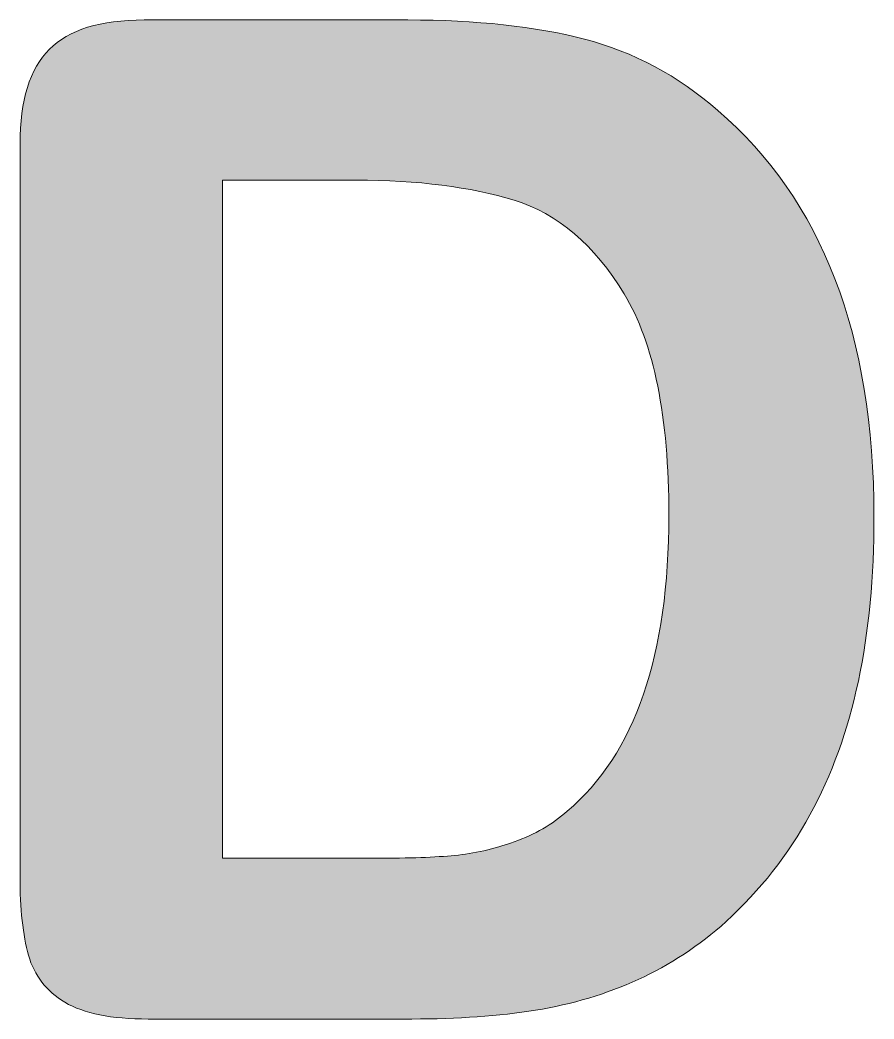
# Model space of a CAD drawing. Extents: x -272 to 627, y -388 to 48.
# Drawn here: x 286.5 to 421.5, y -385.8 to -227.9 of the extents above; entities that cross this region are included whole.
import ezdxf

# ---------------------------------------------------------------- set-up
doc = ezdxf.new("R2010")
doc.units = 0
doc.header["$MEASUREMENT"] = 0
doc.layers.add('Layer 1', color=7, linetype='Continuous', lineweight=0)

msp = doc.modelspace()

# ---------------------------------------------------------------- hatches: boundary and pattern name
at = {"layer": 'Layer 1', "true_color": 0x005978, "transparency": 33554687}
h = msp.add_hatch(color=146, dxfattribs=at)
h.dxf.hatch_style = 2
edge = h.paths.add_edge_path()
edge.add_spline(control_points=[(373.02, -352.93), (370.65, -355.02), (367.85, -356.63), (364.62, -357.78), (361.38, -358.93), (358.26, -359.65), (355.24, -359.93), (352.23, -360.22), (348.05, -360.37), (342.74, -360.37), (342.74, -360.37), (318.51, -360.37), (318.51, -360.37), (318.51, -360.37), (318.51, -253.18), (318.51, -253.18), (318.51, -253.18), (339.62, -253.18), (339.62, -253.18), (349.39, -253.18), (357.72, -254.24), (364.62, -256.35), (371.51, -258.47), (377.3, -263.41), (382.01, -271.17), (386.72, -278.92), (389.07, -290.59), (389.07, -306.18), (389.07, -328.3), (383.72, -343.88), (373.02, -352.93)], knot_values=[0, 0, 0, 0, 1, 1, 1, 2, 2, 2, 3, 3, 3, 4, 4, 4, 5, 5, 5, 6, 6, 6, 7, 7, 7, 8, 8, 8, 9, 9, 9, 10, 10, 10, 10], degree=3, periodic=0)
edge = h.paths.add_edge_path()
edge.add_spline(control_points=[(396.83, -242.19), (390.51, -236.66), (383.47, -232.89), (375.71, -230.88), (367.95, -228.87), (358.65, -227.86), (347.8, -227.86), (347.8, -227.86), (306.12, -227.86), (306.12, -227.86), (299.22, -227.86), (294.23, -229.41), (291.15, -232.49), (288.05, -235.58), (286.51, -240.57), (286.51, -247.47), (286.51, -247.47), (286.51, -363.27), (286.51, -363.27), (286.51, -368.37), (286.96, -372.52), (287.86, -375.72), (288.76, -378.91), (290.68, -381.39), (293.62, -383.15), (296.57, -384.91), (300.95, -385.79), (306.77, -385.79), (306.77, -385.79), (348.46, -385.79), (348.46, -385.79), (355.71, -385.79), (362.23, -385.32), (368.01, -384.39), (373.79, -383.46), (379.18, -381.84), (384.22, -379.54), (389.24, -377.24), (393.88, -374.19), (398.12, -370.38), (403.51, -365.43), (407.92, -359.81), (411.37, -353.52), (414.82, -347.24), (417.36, -340.18), (419.02, -332.36), (420.67, -324.53), (421.49, -315.87), (421.49, -306.39), (421.49, -277.67), (413.27, -256.27), (396.83, -242.19)], knot_values=[0, 0, 0, 0, 1, 1, 1, 2, 2, 2, 3, 3, 3, 4, 4, 4, 5, 5, 5, 6, 6, 6, 7, 7, 7, 8, 8, 8, 9, 9, 9, 10, 10, 10, 11, 11, 11, 12, 12, 12, 13, 13, 13, 14, 14, 14, 15, 15, 15, 16, 16, 16, 17, 17, 17, 17], degree=3, periodic=0)

# ---------------------------------------------------------------- linework, layer by layer
at = {"layer": 'Layer 1'}
for points, knots in [([(396.83, -242.19), (390.51, -236.66), (383.47, -232.89), (375.71, -230.88), (367.95, -228.87), (358.65, -227.86), (347.8, -227.86), (347.8, -227.86), (306.12, -227.86), (306.12, -227.86), (299.22, -227.86), (294.23, -229.41), (291.15, -232.49), (288.05, -235.58), (286.51, -240.57), (286.51, -247.47), (286.51, -247.47), (286.51, -363.27), (286.51, -363.27), (286.51, -368.37), (286.96, -372.52), (287.86, -375.72), (288.76, -378.91), (290.68, -381.39), (293.62, -383.15), (296.57, -384.91), (300.95, -385.79), (306.77, -385.79), (306.77, -385.79), (348.46, -385.79), (348.46, -385.79), (355.71, -385.79), (362.23, -385.32), (368.01, -384.39), (373.79, -383.46), (379.18, -381.84), (384.22, -379.54), (389.24, -377.24), (393.88, -374.19), (398.12, -370.38), (403.51, -365.43), (407.92, -359.81), (411.37, -353.52), (414.82, -347.24), (417.36, -340.18), (419.02, -332.36), (420.67, -324.53), (421.49, -315.87), (421.49, -306.39), (421.49, -277.67), (413.27, -256.27), (396.83, -242.19)], [0, 0, 0, 0, 1, 1, 1, 2, 2, 2, 3, 3, 3, 4, 4, 4, 5, 5, 5, 6, 6, 6, 7, 7, 7, 8, 8, 8, 9, 9, 9, 10, 10, 10, 11, 11, 11, 12, 12, 12, 13, 13, 13, 14, 14, 14, 15, 15, 15, 16, 16, 16, 17, 17, 17, 17]), ([(373.02, -352.93), (370.65, -355.02), (367.85, -356.63), (364.62, -357.78), (361.38, -358.93), (358.26, -359.65), (355.24, -359.93), (352.23, -360.22), (348.05, -360.37), (342.74, -360.37), (342.74, -360.37), (318.51, -360.37), (318.51, -360.37), (318.51, -360.37), (318.51, -253.18), (318.51, -253.18), (318.51, -253.18), (339.62, -253.18), (339.62, -253.18), (349.39, -253.18), (357.72, -254.24), (364.62, -256.35), (371.51, -258.47), (377.3, -263.41), (382.01, -271.17), (386.72, -278.92), (389.07, -290.59), (389.07, -306.18), (389.07, -328.3), (383.72, -343.88), (373.02, -352.93)], [0, 0, 0, 0, 1, 1, 1, 2, 2, 2, 3, 3, 3, 4, 4, 4, 5, 5, 5, 6, 6, 6, 7, 7, 7, 8, 8, 8, 9, 9, 9, 10, 10, 10, 10])]:
    msp.add_open_spline(points, degree=3, knots=knots, dxfattribs=at)

doc.saveas('drawing.dxf')
